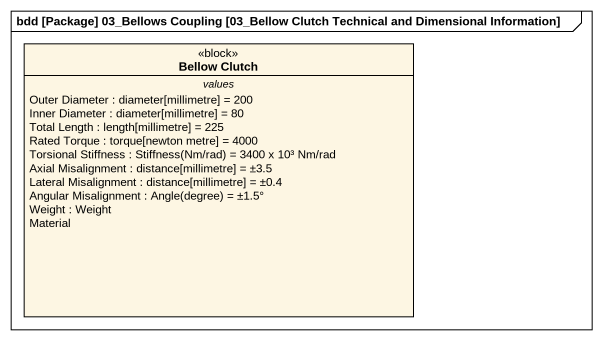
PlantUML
@startuml
mainframe bdd [Package] 03_Bellows Coupling [03_Bellow Clutch Technical and Dimensional Information]
hide circle
hide empty members
class "Bellow Clutch" as Bellow_Clutch <<block>> {
  -- values --
  Outer Diameter : diameter[millimetre] = 200
  Inner Diameter : diameter[millimetre] = 80
  Total Length : length[millimetre] = 225
  Rated Torque : torque[newton metre] = 4000
  {field} Torsional Stiffness : Stiffness(Nm/rad) = 3400 x 10³ Nm/rad
  Axial Misalignment : distance[millimetre] = ±3.5
  Lateral Misalignment : distance[millimetre] = ±0.4
  {field} Angular Misalignment : Angle(degree) = ±1.5°
  Weight : Weight
  Material
}
@enduml
